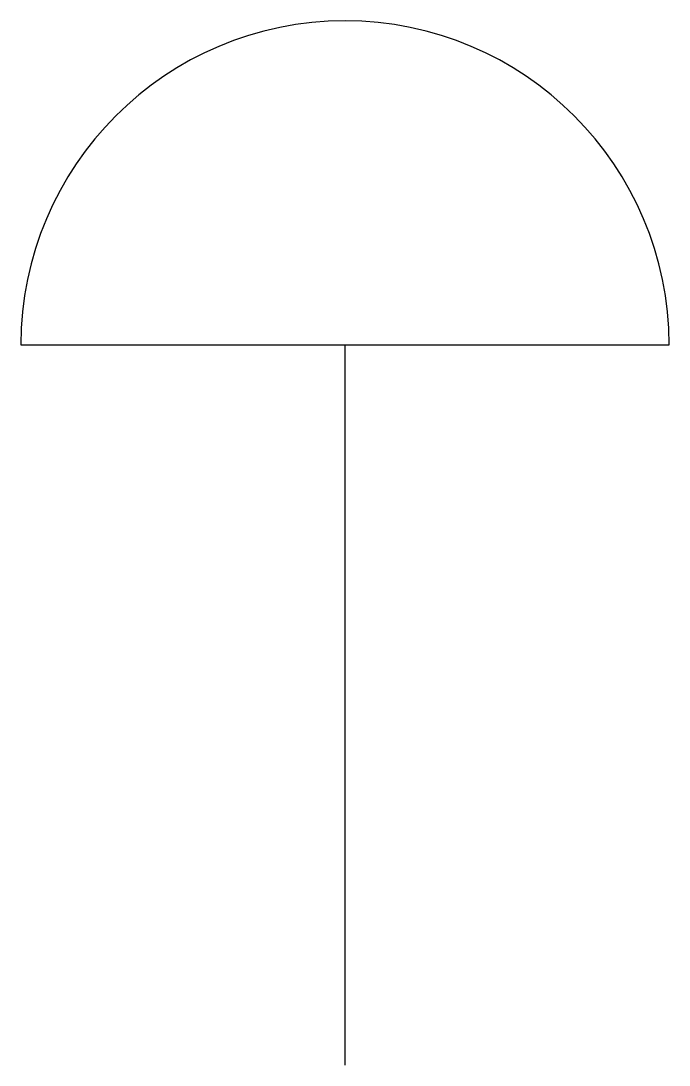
# Model space of a CAD drawing. Header units: millimetres. Extents: x -1.8 to 1.8, y 0 to 5.8.
import ezdxf

# ---------------------------------------------------------------- set-up
doc = ezdxf.new("R2010")
doc.units = ezdxf.units.MM

msp = doc.modelspace()

# ---------------------------------------------------------------- linework, layer by layer
at = {"color": 0, "linetype": 'Continuous', "lineweight": -2}
for p, q in [((-1.8, 4), (1.8, 4)), ((0, 0), (0, 4))]:
    msp.add_line(p, q, dxfattribs=at)
msp.add_arc((0, 4), 1.8, 0, 180, dxfattribs=at)

doc.saveas('drawing.dxf')
